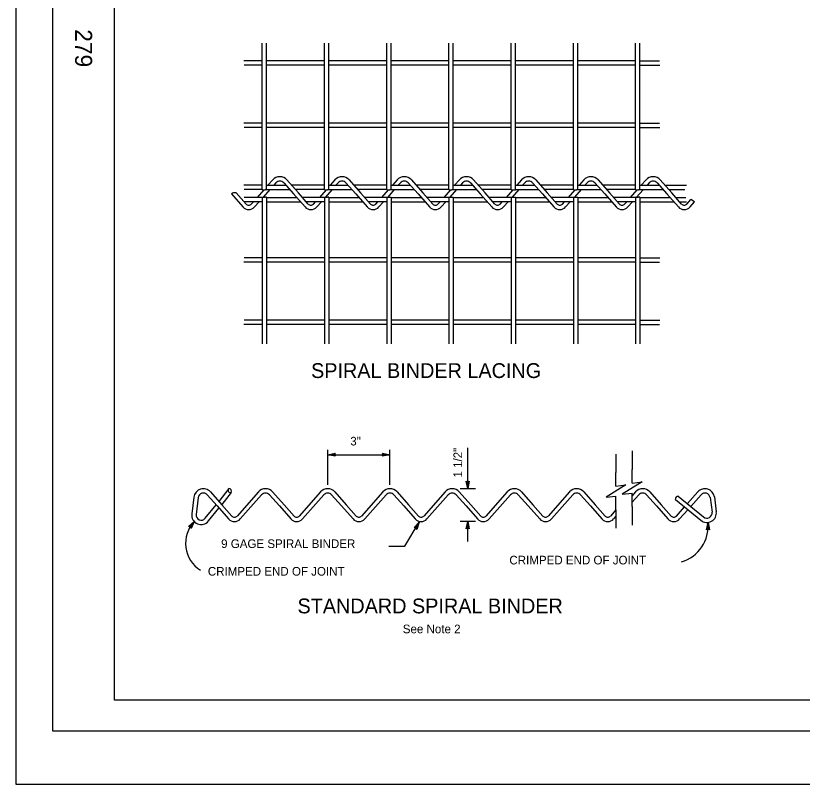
# Model space of a CAD drawing. Extents: x -894 to 866, y -472 to 714.
# Drawn here: x -894 to -257, y -472 to 150 of the extents above; entities that cross this region are included whole.
import ezdxf

# ---------------------------------------------------------------- set-up
doc = ezdxf.new("R2010")
doc.units = 0
for name, color, linetype in [('56 Stage 3 Anno', 7, 'Continuous'), ('57 Undefined', 7, 'Continuous'), ('60 Nongeo Data', 7, 'Continuous'), ('border_PLOTTING-ELEMENTS', 7, 'Continuous'), ('border_rw_22x34_Cut_Lines', 7, 'Continuous'), ('border_SHEET', 7, 'Continuous'), ('border_WITHIN-BORDER-anno', 7, 'Continuous')]:
    doc.layers.add(name, color=color, linetype=linetype)

msp = doc.modelspace()

# ---------------------------------------------------------------- linework, layer by layer
at = {"layer": '56 Stage 3 Anno'}
for p, q in [((-641.31, -229.97), (-641.31, -201.56)), ((-590.91, -229.97), (-590.91, -201.56)), ((-527.97, -233), (-527.97, -200.02)), ((-641.31, -205.48), (-635.31, -204.15)), ((-641.31, -205.48), (-590.91, -205.48)), ((-635.31, -206.82), (-641.31, -205.48)), ((-641.31, -205.48), (-641.31, -205.48)), ((-635.53, -206.46), (-639.93, -205.48)), ((-639.92, -205.48), (-635.54, -204.51)), ((-638.55, -205.48), (-635.72, -204.85)), ((-635.76, -206.1), (-638.55, -205.48)), ((-637.17, -205.48), (-635.96, -205.21)), ((-635.94, -205.76), (-637.17, -205.48)), ((-635.31, -204.15), (-636.11, -205.48)), ((-636.11, -205.48), (-635.31, -206.82)), ((-635.31, -204.15), (-635.31, -204.15)), ((-635.31, -206.82), (-635.31, -206.82)), ((-596.11, -205.48), (-596.91, -204.14)), ((-596.91, -204.14), (-596.91, -204.14)), ((-596.91, -204.14), (-590.91, -205.48)), ((-590.91, -205.48), (-596.91, -206.81)), ((-596.91, -206.81), (-596.11, -205.48)), ((-596.91, -206.81), (-596.91, -206.81)), ((-596.69, -204.49), (-592.29, -205.48)), ((-592.3, -205.48), (-596.67, -206.45)), ((-593.67, -205.48), (-596.5, -206.1)), ((-596.46, -204.85), (-593.67, -205.48)), ((-596.28, -205.2), (-595.05, -205.48)), ((-595.05, -205.48), (-596.26, -205.74)), ((-590.91, -205.48), (-590.91, -205.48)), ((-527.97, -233), (-529.3, -227)), ((-529.3, -227), (-529.3, -227)), ((-529.3, -227), (-527.97, -227.8)), ((-527.97, -231.61), (-528.94, -227.23)), ((-527.97, -230.24), (-528.59, -227.41)), ((-527.96, -228.86), (-528.23, -227.65)), ((-527.97, -227.8), (-526.63, -227)), ((-526.63, -227), (-527.97, -233)), ((-526.98, -227.22), (-527.97, -231.62)), ((-527.34, -227.45), (-527.97, -230.24)), ((-527.69, -227.63), (-527.96, -228.86)), ((-526.63, -227), (-526.63, -227)), ((-521.68, -233.04), (-534.17, -233.04)), ((-527.97, -233), (-527.97, -233)), ((-754.18, -263.55), (-749.51, -259.55)), ((-753.76, -263.59), (-750.34, -260.66)), ((-750.34, -260.67), (-752.19, -264.75)), ((-749.51, -259.55), (-752.04, -265.15)), ((-749.51, -259.55), (-749.51, -259.55)), ((-578.81, -279.47), (-567.14, -260.15)), ((-571.39, -264.59), (-567.14, -260.15)), ((-567.14, -260.15), (-569.1, -265.97)), ((-567.14, -260.15), (-567.14, -260.15)), ((-521.68, -259.64), (-534.17, -259.64)), ((-529.31, -265.54), (-527.97, -259.54)), ((-528.95, -265.32), (-527.97, -260.92)), ((-527.97, -275.8), (-527.97, -259.54)), ((-527.97, -259.54), (-527.97, -259.54)), ((-527.97, -259.54), (-526.64, -265.54)), ((-527.96, -260.93), (-527, -265.3)), ((-334.64, -266.46), (-333.3, -260.46)), ((-333.3, -260.46), (-333.3, -260.46)), ((-333.3, -260.46), (-331.97, -266.46)), ((-752.63, -263.71), (-754.18, -263.55)), ((-754.18, -263.55), (-754.18, -263.55)), ((-753.34, -263.62), (-751.17, -261.76)), ((-752.95, -263.69), (-752, -262.87)), ((-752.04, -265.15), (-752.63, -263.71)), ((-752, -262.87), (-752.51, -264)), ((-751.17, -261.76), (-752.36, -264.4)), ((-752.04, -265.15), (-752.04, -265.15)), ((-569.83, -264.6), (-571.39, -264.59)), ((-571.39, -264.59), (-571.39, -264.59)), ((-570.97, -264.59), (-567.85, -261.33)), ((-570.54, -264.57), (-568.57, -262.51)), ((-570.15, -264.6), (-569.28, -263.69)), ((-569.1, -265.97), (-569.83, -264.6)), ((-569.28, -263.69), (-569.68, -264.87)), ((-568.57, -262.51), (-569.49, -265.25)), ((-567.85, -261.34), (-569.29, -265.58)), ((-569.1, -265.97), (-569.1, -265.97)), ((-527.97, -264.74), (-529.31, -265.54)), ((-529.31, -265.54), (-529.31, -265.54)), ((-528.59, -265.09), (-527.97, -262.3)), ((-528.25, -264.91), (-527.97, -263.68)), ((-527.97, -262.3), (-527.34, -265.13)), ((-527.97, -263.68), (-527.7, -264.89)), ((-526.64, -265.54), (-527.97, -264.74)), ((-526.64, -265.54), (-526.64, -265.54)), ((-333.3, -265.66), (-334.64, -266.46)), ((-334.64, -266.46), (-334.64, -266.46)), ((-334.28, -266.25), (-333.3, -261.84)), ((-333.92, -266.01), (-333.3, -263.23)), ((-333.58, -265.84), (-333.3, -264.61)), ((-333.3, -263.23), (-332.67, -266.05)), ((-333.3, -264.61), (-333.03, -265.82)), ((-331.97, -266.46), (-333.3, -265.66)), ((-333.29, -261.85), (-332.33, -266.23)), ((-331.97, -266.46), (-331.97, -266.46)), ((-591.91, -279.47), (-578.81, -279.47))]:
    msp.add_line(p, q, dxfattribs=at)
for centre, radius, start, end in [((-730.44, -277.2), 25.99, 137.21882, 237.52388), ((-363.35, -263.34), 30.18, 286.36216, 5.46481)]:
    msp.add_arc(centre, radius, start, end, dxfattribs=at)
at = {"layer": '60 Nongeo Data'}
for p, q in [((-694.35, 8.94), (-694.35, 127.88)), ((-690.85, 8.94), (-690.85, 127.88)), ((-643.95, 8.94), (-643.95, 127.88)), ((-640.45, 8.94), (-640.45, 127.88)), ((-593.55, 8.94), (-593.55, 127.88)), ((-590.05, 8.94), (-590.05, 127.88)), ((-543.15, 8.94), (-543.15, 127.88)), ((-539.65, 8.94), (-539.65, 127.88)), ((-492.75, 8.94), (-492.75, 127.88)), ((-489.25, 8.94), (-489.25, 127.88)), ((-442.35, 8.94), (-442.35, 127.88)), ((-438.85, 8.94), (-438.85, 127.88)), ((-438.85, 8.94), (-438.85, 127.88)), ((-391.95, 8.94), (-391.95, 127.88)), ((-388.45, 8.94), (-388.45, 127.88)), ((-694.35, 113.53), (-709.2, 113.53)), ((-694.35, 110.03), (-708.95, 110.03)), ((-643.95, 113.53), (-690.85, 113.53)), ((-643.95, 110.03), (-690.85, 110.03)), ((-593.55, 113.53), (-640.45, 113.53)), ((-593.55, 110.03), (-640.45, 110.03)), ((-543.15, 113.53), (-590.05, 113.53)), ((-543.15, 110.03), (-590.05, 110.03)), ((-492.75, 113.53), (-539.65, 113.53)), ((-492.75, 110.03), (-539.65, 110.03)), ((-442.35, 113.53), (-489.25, 113.53)), ((-442.35, 110.03), (-489.25, 110.03)), ((-391.95, 113.53), (-438.85, 113.53)), ((-391.95, 110.03), (-438.85, 110.03)), ((-388.45, 113.53), (-372.46, 113.53)), ((-388.45, 110.03), (-372.21, 110.03)), ((-694.35, 63.13), (-709.2, 63.13)), ((-694.35, 59.63), (-708.95, 59.63)), ((-643.95, 63.13), (-690.85, 63.13)), ((-643.95, 59.63), (-690.85, 59.63)), ((-593.55, 63.13), (-640.45, 63.13)), ((-593.55, 59.63), (-640.45, 59.63)), ((-543.15, 63.13), (-590.05, 63.13)), ((-543.15, 59.63), (-590.05, 59.63)), ((-492.75, 63.13), (-539.65, 63.13)), ((-492.75, 59.63), (-539.65, 59.63)), ((-442.35, 63.13), (-489.25, 63.13)), ((-442.35, 59.63), (-489.25, 59.63)), ((-391.95, 63.13), (-438.85, 63.13)), ((-391.95, 59.63), (-438.85, 59.63)), ((-388.45, 63.13), (-372.46, 63.13)), ((-388.45, 59.63), (-372.21, 59.63)), ((-685.91, 17.07), (-689.76, 12.73)), ((-683.29, 14.75), (-685.09, 12.73)), ((-677, 14.75), (-668.95, 5.67)), ((-674.38, 17.07), (-665.1, 6.6)), ((-635.51, 17.07), (-639.36, 12.73)), ((-632.89, 14.75), (-634.69, 12.73)), ((-626.6, 14.75), (-618.55, 5.67)), ((-623.98, 17.07), (-614.7, 6.6)), ((-585.11, 17.07), (-588.96, 12.73)), ((-582.49, 14.75), (-584.29, 12.73)), ((-576.2, 14.75), (-568.15, 5.67)), ((-573.58, 17.07), (-564.3, 6.6)), ((-534.71, 17.07), (-538.56, 12.73)), ((-532.09, 14.75), (-533.89, 12.73)), ((-525.8, 14.75), (-517.75, 5.67)), ((-523.18, 17.07), (-513.9, 6.6)), ((-484.31, 17.07), (-488.16, 12.73)), ((-481.69, 14.75), (-483.49, 12.73)), ((-475.4, 14.75), (-467.35, 5.67)), ((-472.79, 17.07), (-463.5, 6.6)), ((-433.91, 17.07), (-437.76, 12.73)), ((-431.29, 14.75), (-433.09, 12.73)), ((-425, 14.75), (-416.95, 5.67)), ((-422.39, 17.07), (-413.1, 6.6)), ((-383.51, 17.07), (-387.36, 12.73)), ((-380.89, 14.75), (-382.69, 12.73)), ((-374.6, 14.75), (-366.55, 5.67)), ((-371.99, 17.07), (-362.7, 6.6)), ((-707.44, -2.49), (-715.5, 6.6)), ((-694.35, 12.73), (-709.2, 12.73)), ((-694.35, 9.23), (-708.95, 9.23)), ((-693.12, 8.94), (-698.45, 2.93)), ((-694.35, 8.94), (-691.9, 8.94)), ((-688.18, 9.24), (-693.52, 3.21)), ((-690.85, 8.94), (-691.9, 8.94)), ((-690.85, 12.73), (-675.21, 12.73)), ((-690.85, 9.23), (-672.01, 9.23)), ((-643.95, 12.73), (-670.53, 12.73)), ((-643.95, 9.23), (-667.43, 9.23)), ((-657.04, -2.49), (-665.1, 6.6)), ((-642.72, 8.94), (-648.05, 2.93)), ((-643.95, 8.94), (-641.5, 8.94)), ((-637.89, 9.11), (-643.37, 2.93)), ((-640.45, 8.94), (-641.5, 8.94)), ((-640.45, 12.73), (-624.81, 12.73)), ((-640.45, 9.23), (-621.77, 9.23)), ((-593.55, 12.73), (-620.13, 12.73)), ((-593.55, 9.23), (-617.03, 9.23)), ((-606.64, -2.49), (-614.7, 6.6)), ((-592.32, 8.94), (-597.65, 2.93)), ((-593.55, 8.94), (-591.1, 8.94)), ((-587.42, 9.19), (-592.72, 3.21)), ((-590.05, 8.94), (-591.1, 8.94)), ((-590.05, 12.73), (-574.41, 12.73)), ((-590.05, 9.23), (-571.26, 9.23)), ((-543.15, 12.73), (-569.73, 12.73)), ((-543.15, 9.23), (-566.63, 9.23)), ((-556.24, -2.49), (-564.3, 6.6)), ((-541.92, 8.94), (-547.25, 2.93)), ((-543.15, 8.94), (-540.71, 8.94)), ((-537.01, 9.2), (-542.32, 3.21)), ((-539.65, 8.94), (-540.71, 8.94)), ((-539.65, 12.73), (-524.01, 12.73)), ((-539.65, 9.23), (-520.81, 9.23)), ((-492.75, 12.73), (-519.33, 12.73)), ((-492.75, 9.23), (-516.23, 9.23)), ((-505.84, -2.49), (-513.9, 6.6)), ((-491.52, 8.94), (-496.85, 2.93)), ((-492.75, 8.94), (-489.25, 8.94)), ((-486.58, 9.23), (-491.92, 3.21)), ((-489.25, 12.73), (-473.61, 12.73)), ((-489.25, 9.23), (-470.51, 9.23)), ((-442.35, 12.73), (-468.93, 12.73)), ((-442.35, 9.23), (-465.83, 9.23)), ((-455.44, -2.49), (-463.5, 6.6)), ((-441.12, 8.94), (-446.45, 2.93)), ((-442.35, 8.94), (-439.9, 8.94)), ((-436.15, 9.27), (-441.52, 3.21)), ((-438.85, 8.94), (-439.9, 8.94)), ((-438.85, 12.73), (-423.21, 12.73)), ((-438.85, 9.23), (-420.24, 9.23)), ((-391.95, 12.73), (-418.53, 12.73)), ((-391.95, 9.23), (-415.43, 9.23)), ((-405.04, -2.49), (-413.1, 6.6)), ((-396.05, 2.93), (-390.72, 8.94)), ((-391.95, 8.94), (-389.5, 8.94)), ((-391.12, 3.21), (-385.91, 9.1)), ((-388.45, 8.94), (-389.5, 8.94)), ((-388.45, 12.73), (-372.81, 12.73)), ((-388.45, 9.23), (-369.7, 9.23)), ((-368.13, 12.73), (-350.79, 12.73)), ((-365.03, 9.23), (-352.18, 9.23)), ((-354.64, -2.49), (-362.7, 6.6)), ((-719.35, 5.67), (-710.06, -4.81)), ((-694.41, 2.93), (-708.95, 2.93)), ((-694.41, 3.21), (-691.9, 3.21)), ((-694.41, 3.21), (-694.41, -115.7)), ((-692.95, 3.21), (-691.9, 3.21)), ((-690.85, 3.21), (-691.9, 3.21)), ((-690.85, 3.21), (-690.85, -115.72)), ((-690.85, 2.93), (-666.48, 2.93)), ((-668.95, 5.67), (-659.66, -4.81)), ((-643.95, 2.93), (-661.84, 2.93)), ((-643.95, 3.21), (-641.5, 3.21)), ((-643.95, 3.21), (-643.95, -115.72)), ((-640.45, 3.21), (-641.5, 3.21)), ((-640.45, 3.21), (-640.45, -115.72)), ((-640.45, 2.93), (-616.24, 2.93)), ((-618.55, 5.67), (-609.26, -4.81)), ((-593.55, 2.93), (-611.44, 2.93)), ((-593.55, 3.21), (-593.55, -115.72)), ((-593.55, 3.21), (-590.05, 3.21)), ((-590.05, 3.21), (-590.05, -115.72)), ((-590.05, 2.93), (-565.52, 2.93)), ((-568.15, 5.67), (-558.86, -4.81)), ((-543.15, 2.93), (-561.04, 2.93)), ((-543.15, 3.21), (-543.15, -115.72)), ((-543.15, 3.21), (-539.65, 3.21)), ((-539.65, 3.21), (-539.65, -115.72)), ((-539.65, 2.93), (-515.29, 2.93)), ((-517.75, 5.67), (-508.46, -4.81)), ((-492.75, 2.93), (-510.64, 2.93)), ((-492.75, 3.21), (-492.75, -115.72)), ((-492.75, 3.21), (-489.25, 3.21)), ((-489.25, 3.21), (-489.25, -115.72)), ((-489.25, 2.93), (-464.95, 2.93)), ((-467.35, 5.67), (-458.06, -4.81)), ((-442.35, 2.93), (-460.24, 2.93)), ((-442.35, 3.21), (-442.35, -115.72)), ((-442.35, 3.21), (-438.85, 3.21)), ((-438.85, 3.21), (-438.85, -115.72)), ((-438.85, 3.21), (-438.85, -115.72)), ((-438.85, 2.93), (-414.58, 2.93)), ((-416.95, 5.67), (-407.66, -4.81)), ((-391.95, 2.93), (-409.84, 2.93)), ((-391.95, 3.21), (-389.5, 3.21)), ((-391.95, 3.21), (-391.95, -115.72)), ((-388.45, 3.21), (-389.5, 3.21)), ((-388.45, 3.21), (-388.45, -115.72)), ((-388.45, 2.93), (-364.12, 2.93)), ((-366.55, 5.67), (-357.26, -4.81)), ((-359.44, 2.93), (-351.38, 2.93)), ((-350.45, -2.49), (-347.25, 1.13)), ((-344.12, -0.63), (-347.25, 1.13)), ((-694.41, -0.57), (-709.2, -0.57)), ((-703.25, -2.49), (-701.55, -0.57)), ((-700.63, -4.81), (-696.88, -0.57)), ((-690.85, -0.57), (-663.42, -0.57)), ((-643.95, -0.57), (-658.74, -0.57)), ((-652.85, -2.49), (-651.15, -0.57)), ((-650.23, -4.81), (-646.48, -0.57)), ((-640.45, -0.57), (-613.02, -0.57)), ((-593.55, -0.57), (-608.34, -0.57)), ((-602.45, -2.49), (-600.75, -0.57)), ((-599.83, -4.81), (-596.08, -0.57)), ((-590.05, -0.57), (-562.62, -0.57)), ((-543.15, -0.57), (-557.94, -0.57)), ((-552.05, -2.49), (-550.35, -0.57)), ((-549.43, -4.81), (-545.68, -0.57)), ((-539.65, -0.57), (-512.22, -0.57)), ((-492.75, -0.57), (-507.54, -0.57)), ((-501.65, -2.49), (-499.95, -0.57)), ((-499.03, -4.81), (-495.28, -0.57)), ((-489.25, -0.57), (-461.82, -0.57)), ((-442.35, -0.57), (-457.14, -0.57)), ((-451.25, -2.49), (-449.55, -0.57)), ((-448.63, -4.81), (-444.88, -0.57)), ((-438.85, -0.57), (-411.42, -0.57)), ((-391.95, -0.57), (-406.74, -0.57)), ((-400.85, -2.49), (-399.15, -0.57)), ((-398.23, -4.81), (-394.48, -0.57)), ((-388.45, -0.57), (-361.02, -0.57)), ((-356.34, -0.57), (-350.67, -0.57)), ((-347.83, -4.81), (-344.12, -0.63)), ((-694.41, -49.57), (-709.2, -49.57)), ((-694.41, -46.07), (-708.95, -46.07)), ((-643.95, -46.07), (-690.85, -46.07)), ((-643.95, -49.57), (-690.85, -49.57)), ((-593.55, -46.07), (-640.45, -46.07)), ((-593.55, -49.57), (-640.45, -49.57)), ((-543.15, -46.07), (-590.05, -46.07)), ((-543.15, -49.57), (-590.05, -49.57)), ((-492.75, -46.07), (-539.65, -46.07)), ((-492.75, -49.57), (-539.65, -49.57)), ((-442.35, -46.07), (-489.25, -46.07)), ((-442.35, -49.57), (-489.25, -49.57)), ((-391.95, -46.07), (-438.85, -46.07)), ((-391.95, -49.57), (-438.85, -49.57)), ((-388.45, -46.07), (-372.21, -46.07)), ((-388.45, -49.57), (-372.46, -49.57)), ((-694.41, -99.97), (-709.2, -99.97)), ((-694.41, -96.47), (-708.95, -96.47)), ((-643.95, -96.47), (-690.85, -96.47)), ((-643.95, -99.97), (-690.85, -99.97)), ((-593.55, -96.47), (-640.45, -96.47)), ((-593.55, -99.97), (-640.45, -99.97)), ((-543.15, -96.47), (-590.05, -96.47)), ((-543.15, -99.97), (-590.05, -99.97)), ((-492.75, -96.47), (-539.65, -96.47)), ((-492.75, -99.97), (-539.65, -99.97)), ((-442.35, -96.47), (-489.25, -96.47)), ((-442.35, -99.97), (-489.25, -99.97)), ((-391.95, -96.47), (-438.85, -96.47)), ((-391.95, -99.97), (-438.85, -99.97)), ((-388.45, -96.47), (-372.21, -96.47)), ((-388.45, -99.97), (-372.46, -99.97)), ((-394.75, -202.47), (-394.75, -217.52)), ((-407.83, -204.98), (-407.83, -220.02)), ((-407.83, -231.02), (-407.83, -220.02)), ((-394.75, -228.52), (-394.75, -217.52)), ((-736.35, -235.63), (-727.06, -246.11)), ((-721.37, -232.92), (-729.66, -243.3)), ((-697.47, -235.63), (-714.81, -255.19)), ((-685.95, -235.63), (-676.66, -246.11)), ((-647.07, -235.63), (-664.41, -255.19)), ((-635.55, -235.63), (-626.26, -246.11)), ((-596.67, -235.63), (-614.01, -255.19)), ((-585.15, -235.63), (-575.86, -246.11)), ((-546.27, -235.63), (-563.61, -255.19)), ((-534.75, -235.63), (-525.46, -246.11)), ((-495.87, -235.63), (-513.21, -255.19)), ((-484.35, -235.63), (-475.06, -246.11)), ((-445.47, -235.63), (-462.81, -255.19)), ((-433.95, -235.63), (-424.66, -246.11)), ((-391.97, -235.63), (-394.95, -238.99)), ((-380.44, -235.63), (-371.15, -246.11)), ((-341.57, -235.63), (-349.9, -245.03)), ((-749.75, -239.76), (-751.48, -253.37)), ((-746.28, -240.2), (-748.01, -253.81)), ((-738.97, -237.95), (-730.91, -247.04)), ((-719.42, -236.08), (-727.18, -245.81)), ((-694.85, -237.95), (-712.19, -257.51)), ((-688.57, -237.95), (-680.51, -247.04)), ((-644.45, -237.95), (-661.79, -257.51)), ((-638.17, -237.95), (-630.11, -247.04)), ((-594.05, -237.95), (-611.39, -257.51)), ((-587.77, -237.95), (-579.71, -247.04)), ((-543.65, -237.95), (-560.99, -257.51)), ((-537.37, -237.95), (-529.31, -247.04)), ((-493.25, -237.95), (-510.59, -257.51)), ((-486.97, -237.95), (-478.91, -247.04)), ((-442.85, -237.95), (-460.19, -257.51)), ((-436.57, -237.95), (-428.51, -247.04)), ((-407.83, -250.02), (-407.83, -239.02)), ((-389.35, -237.95), (-394.95, -244.27)), ((-394.75, -247.52), (-394.75, -236.52)), ((-383.06, -237.95), (-375.01, -247.04)), ((-359.76, -241.65), (-339.09, -258.64)), ((-357.54, -238.95), (-336.86, -255.93)), ((-338.95, -237.95), (-347.32, -247.4)), ((-331.64, -240.18), (-330.04, -252.13)), ((-328.17, -239.71), (-326.57, -251.66)), ((-740.56, -256.96), (-731.82, -246.01)), ((-730.91, -247.04), (-721.62, -257.51)), ((-719, -255.19), (-727.06, -246.11)), ((-680.51, -247.04), (-671.22, -257.51)), ((-668.6, -255.19), (-676.66, -246.11)), ((-630.11, -247.04), (-620.82, -257.51)), ((-630.11, -247.04), (-620.82, -257.51)), ((-618.2, -255.19), (-626.26, -246.11)), ((-579.71, -247.04), (-570.42, -257.51)), ((-567.8, -255.19), (-575.86, -246.11)), ((-529.31, -247.04), (-520.02, -257.51)), ((-517.4, -255.19), (-525.46, -246.11)), ((-478.91, -247.04), (-469.62, -257.51)), ((-467, -255.19), (-475.06, -246.11)), ((-428.51, -247.04), (-419.22, -257.51)), ((-416.6, -255.19), (-424.66, -246.11)), ((-394.75, -247.52), (-394.75, -262.56)), ((-375.01, -247.04), (-365.72, -257.51)), ((-363.1, -255.19), (-371.15, -246.11)), ((-358.91, -255.19), (-352.36, -247.81)), ((-737.82, -259.14), (-729.55, -248.78)), ((-407.83, -250.02), (-412.41, -255.19)), ((-407.83, -250.02), (-407.83, -265.07)), ((-356.29, -257.51), (-349.7, -250.08)), ((-407.83, -255.3), (-409.8, -257.51))]:
    msp.add_line(p, q, dxfattribs=at)
for points in [[(-394.75, -228.52), (-386.75, -227.52), (-402.75, -237.52), (-394.75, -236.52)], [(-407.83, -231.02), (-399.83, -230.02), (-415.83, -240.02), (-407.83, -239.02)]]:
    msp.add_lwpolyline(points, dxfattribs=at)
for centre, radius, start, end in [((-680.15, 11.97), 7.7, 41.55328, 138.44671), ((-629.75, 11.97), 7.7, 41.55328, 138.44671), ((-579.35, 11.97), 7.7, 41.55328, 138.44671), ((-528.95, 11.97), 7.7, 41.55328, 138.44671), ((-478.55, 11.97), 7.7, 41.55328, 138.44671), ((-428.15, 11.97), 7.7, 41.55328, 138.44671), ((-377.75, 11.97), 7.7, 41.55328, 138.44671), ((-680.15, 11.97), 4.2, 41.55352, 138.44648), ((-629.75, 11.97), 4.2, 41.55352, 138.44648), ((-579.35, 11.97), 4.2, 41.55352, 138.44648), ((-528.95, 11.97), 4.2, 41.55352, 138.44648), ((-478.55, 11.97), 4.2, 41.55352, 138.44648), ((-428.15, 11.97), 4.2, 41.55352, 138.44648), ((-377.75, 11.97), 4.2, 41.55352, 138.44648), ((-716.51, 2.34), 4.37, 76.59036, 130.50547), ((-705.35, -0.63), 6.3, 221.55424, 318.44576), ((-705.35, -0.63), 2.8, 221.55424, 318.44576), ((-654.95, -0.63), 6.3, 221.55424, 318.44576), ((-654.95, -0.63), 2.8, 221.55424, 318.44576), ((-604.55, -0.63), 6.3, 221.55424, 318.44576), ((-604.55, -0.63), 2.8, 221.55424, 318.44576), ((-554.15, -0.63), 6.3, 221.55424, 318.44576), ((-554.15, -0.63), 2.8, 221.55424, 318.44576), ((-503.75, -0.63), 6.3, 221.55424, 318.44576), ((-503.75, -0.63), 2.8, 221.55424, 318.44576), ((-453.35, -0.63), 6.3, 221.55424, 318.44576), ((-453.35, -0.63), 2.8, 221.55424, 318.44576), ((-402.95, -0.63), 6.3, 221.55424, 318.44576), ((-402.95, -0.63), 2.8, 221.55424, 318.44576), ((-352.55, -0.63), 6.3, 221.55424, 318.44576), ((-352.55, -0.63), 2.8, 221.55424, 318.44576), ((-742.11, -240.74), 7.7, 41.55344, 172.74007), ((-720.2, -234.38), 1.87, 128.82361, 294.46769), ((-721.54, -235.21), 2.29, 337.518, 85.7733), ((-691.71, -240.74), 7.7, 41.55328, 138.44671), ((-641.31, -240.74), 7.7, 41.55328, 138.44671), ((-590.91, -240.74), 7.7, 41.55328, 138.44671), ((-540.51, -240.74), 7.7, 41.55328, 138.44671), ((-490.11, -240.74), 7.7, 41.55328, 138.44671), ((-439.71, -240.74), 7.7, 41.55328, 138.44671), ((-386.2, -240.74), 7.7, 41.55328, 138.44671), ((-335.8, -240.74), 7.7, 7.65557, 138.44575), ((-742.11, -240.74), 4.2, 41.55344, 172.74007), ((-691.71, -240.74), 4.2, 41.55352, 138.44648), ((-641.31, -240.74), 4.2, 41.55352, 138.44648), ((-590.91, -240.74), 4.2, 41.55352, 138.44648), ((-540.51, -240.74), 4.2, 41.55352, 138.44648), ((-490.11, -240.74), 4.2, 41.55352, 138.44648), ((-439.71, -240.74), 4.2, 41.55352, 138.44648), ((-386.2, -240.74), 4.2, 41.55352, 138.44648), ((-356.7, -241.91), 3.08, 105.94039, 175.26423), ((-335.8, -240.74), 4.2, 7.65557, 138.44575), ((-743.84, -254.34), 7.7, 172.74078, 321.40999), ((-743.84, -254.34), 4.2, 172.74078, 321.40999), ((-334.2, -252.69), 7.7, 230.60178, 7.65543), ((-334.2, -252.69), 4.2, 230.60178, 7.65543), ((-716.91, -253.34), 6.3, 221.55424, 318.44576), ((-716.91, -253.34), 2.8, 221.55424, 318.44576), ((-666.51, -253.34), 6.3, 221.55424, 318.44576), ((-666.51, -253.34), 2.8, 221.55424, 318.44576), ((-616.11, -253.34), 6.3, 221.55424, 318.44576), ((-616.11, -253.34), 2.8, 221.55424, 318.44576), ((-565.71, -253.34), 6.3, 221.55424, 318.44576), ((-565.71, -253.34), 2.8, 221.55424, 318.44576), ((-515.31, -253.34), 6.3, 221.55424, 318.44576), ((-515.31, -253.34), 2.8, 221.55424, 318.44576), ((-464.91, -253.34), 6.3, 221.55424, 318.44576), ((-464.91, -253.34), 2.8, 221.55424, 318.44576), ((-414.51, -253.34), 6.3, 221.55424, 318.44576), ((-414.51, -253.34), 2.8, 221.55424, 318.44576), ((-361, -253.34), 6.3, 221.55424, 318.44576), ((-361, -253.34), 2.8, 221.55424, 318.44576)]:
    msp.add_arc(centre, radius, start, end, dxfattribs=at)
at = {"layer": 'border_PLOTTING-ELEMENTS'}
for points in [[(-894.04, -472.43), (865.96, -472.43), (865.96, 713.58), (-894.04, 713.58)], [(-864.04, 670.58), (835.96, 670.58), (835.96, -429.43), (-864.04, -429.43)]]:
    msp.add_lwpolyline(points, close=True, dxfattribs=at)
at = {"layer": 'border_rw_22x34_Cut_Lines'}
msp.add_lwpolyline([(-864.04, 670.58), (835.96, 670.58), (835.96, -429.43), (-864.04, -429.43)], close=True, dxfattribs=at)
at = {"layer": 'border_SHEET'}
for p, q in [((-814.04, -404.43), (-814.04, 645.57)), ((810.96, -404.43), (-814.04, -404.43))]:
    msp.add_line(p, q, dxfattribs=at)

# ---------------------------------------------------------------- texts
at = {"layer": '57 Undefined'}
for s, height, p in [('SPIRAL BINDER LACING', 12, (-654.82, -143.38)), ('3" ', 7, (-623.06, -198.02)), ('9 GAGE SPIRAL BINDER', 7, (-727.69, -281.08)), ('CRIMPED END OF JOINT', 7, (-494.19, -294.37)), ('CRIMPED END OF JOINT', 7, (-738.45, -303.45)), ('STANDARD SPIRAL BINDER', 12, (-665.8, -334)), ('See Note 2', 7, (-580.54, -350.13))]:
    msp.add_text(s, height=height, dxfattribs=at).set_placement(p)
msp.add_text('1 1/2"', height=7, rotation=90, dxfattribs=at).set_placement((-532.47, -224.02))
at = {"layer": 'border_WITHIN-BORDER-anno'}
msp.add_text('279', height=13.78, rotation=270, dxfattribs=at).set_placement((-845.95, 139.11))

doc.saveas('drawing.dxf')
